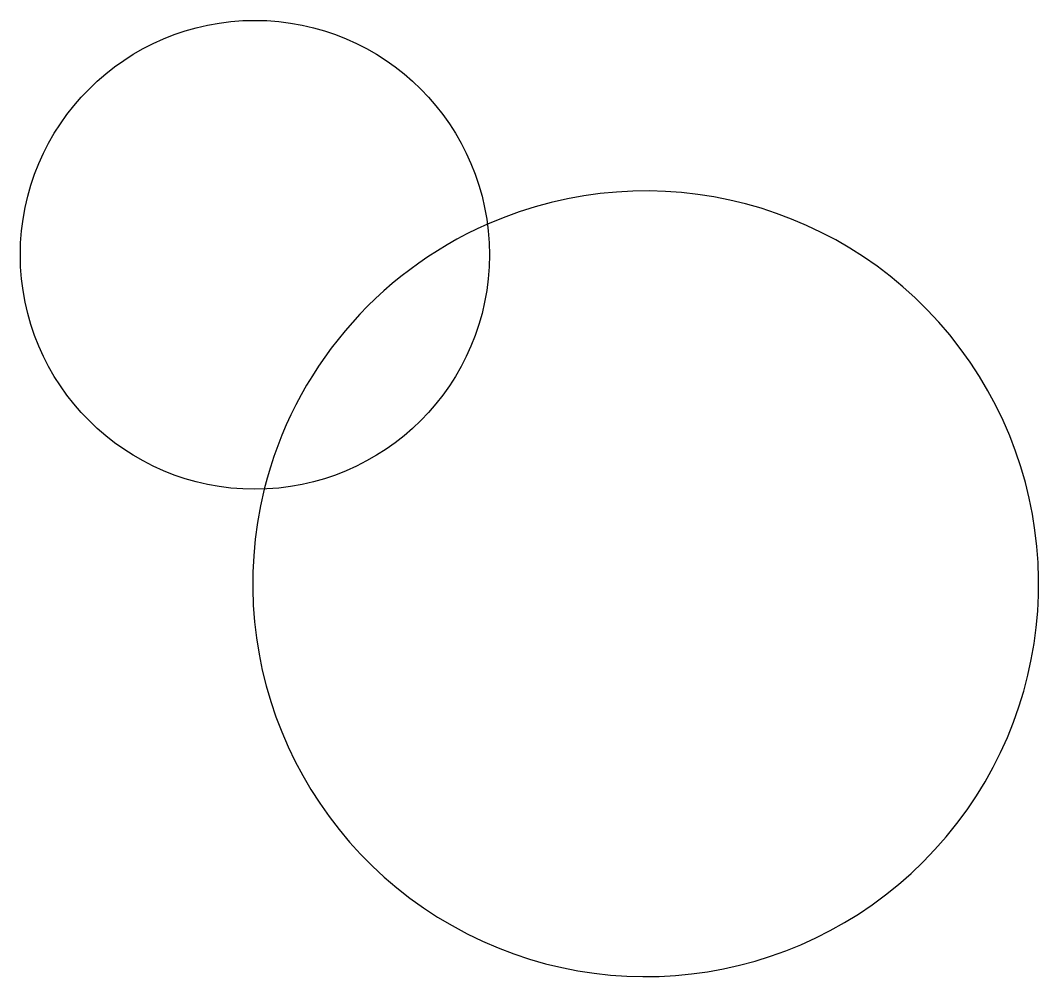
# Model space of a CAD drawing. Header units: millimetres. Extents: x 8.6 to 58.1, y -15.1 to 31.4.
import ezdxf

# ---------------------------------------------------------------- set-up
doc = ezdxf.new("R2010")
doc.units = ezdxf.units.MM
doc.layers.get('0').update_dxf_attribs({"lineweight": 25, "true_color": 0xffffff})

msp = doc.modelspace()

# ---------------------------------------------------------------- linework, layer by layer
msp.add_circle((20, 20), 11.402)
for start, end in [(166.0446, 113.7536), (113.7536, 166.0446)]:
    msp.add_arc((39, 4), 19.105, start, end)

doc.saveas('drawing.dxf')
